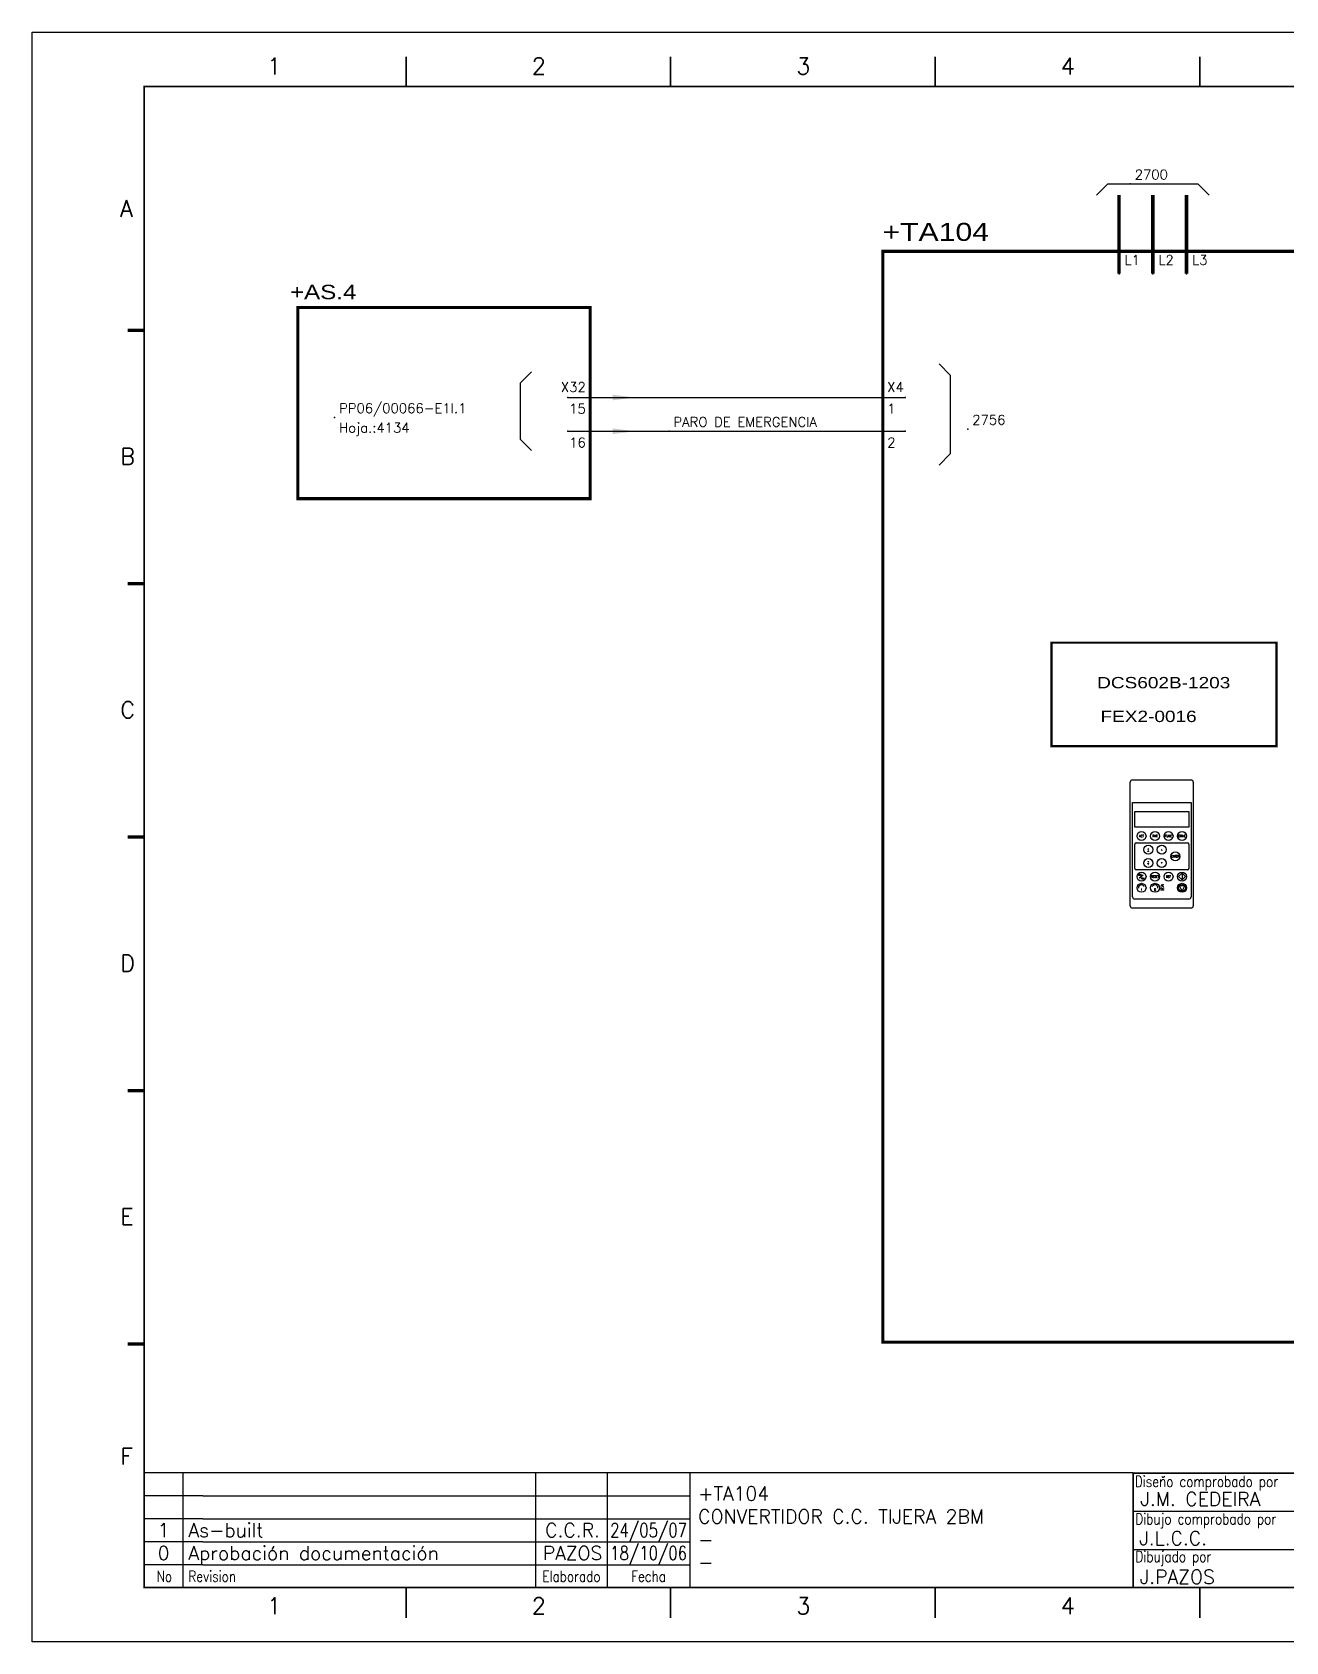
# Model space of a CAD drawing. Extents: x -25 to 1044, y -25744 to 292.
# Drawn here: x 224.3 to 455.5, y -14194.9 to -13897.9 of the extents above; entities that cross this region are included whole.
import ezdxf
from ezdxf.enums import TextEntityAlignment as Align

# ---------------------------------------------------------------- set-up
doc = ezdxf.new("R2010")
doc.units = 0
doc.header["$LTSCALE"] = 10
doc.header["$MEASUREMENT"] = 0
doc.linetypes.add('DASHDOT', pattern=[1, 0.5, -0.25, 0, -0.25])
doc.layers.get('0').update_dxf_attribs({"linetype": 'CONTINUOUS'})
for name, color, linetype in [('1', 7, 'CONTINUOUS'), ('10', 5, 'CONTINUOUS'), ('2', 7, 'CONTINUOUS'), ('8', 1, 'CONTINUOUS'), ('9', 6, 'CONTINUOUS'), ('DIBUJO', 7, 'CONTINUOUS'), ('NODE', 7, 'CONTINUOUS')]:
    doc.layers.add(name, color=color, linetype=linetype)
doc.styles.add('HELV', font='HELVBLD.SHX', dxfattribs={"width": 1.2})
doc.styles.add('HELVETICA', font='HELV.SHX')
doc.styles.add('LABEL', font='SIMPLEX', dxfattribs={"width": 0.8, "height": 4})
doc.styles.add('ROMANS', font='romans')
doc.styles.get("Standard").update_dxf_attribs({"font": 'simplex'})

# ---------------------------------------------------------------- blocks, each defined once
blk = doc.blocks.new('NOD', base_point=(237.5, 170))
at = {"layer": 'NODE'}
blk.add_point((237.5, 170), dxfattribs=at)
blk = doc.blocks.new('$$PLL21')
blk.add_line((-2.5, 0), (2.5, 0))
at = {"layer": '2'}
for p in [(-2.5, 0), (2.5, 0)]:
    blk.add_blockref('NOD', p, dxfattribs=at)
at = {"layer": '8'}
blk.add_attdef('*A', (-1.5, -3.574999999999989), '', height=2.15, dxfattribs=at)
at = {"layer": '9'}
blk.add_attdef('ID', (-1.5, 1.25), '', height=2.15, dxfattribs=at)
blk = doc.blocks.new('$PP313')
at = {"layer": '2'}
blk.add_blockref('NOD', (0, 0), dxfattribs=at)
at = {"layer": '8'}
blk.add_attdef('1A', (1, -3.324999999999989), '', height=2.15, dxfattribs=at)
at = {"layer": '9'}
blk.add_attdef('ID', (1, 1), '', height=2.15, dxfattribs=at)
blk = doc.blocks.new('$$PLR12')
blk.add_line((-2.5, 0), (2.5, 0))
at = {"layer": '2'}
for p in [(-2.5, 0), (2.5, 0)]:
    blk.add_blockref('NOD', p, dxfattribs=at)
at = {"layer": '8'}
blk.add_attdef('*A', text='', height=2.15, dxfattribs=at).set_placement((1.5, -3.574999999999989), align=Align.RIGHT)
at = {"layer": '9'}
blk.add_attdef('ID', text='', height=2.15, dxfattribs=at).set_placement((1.5, 1.25), align=Align.RIGHT)
blk = doc.blocks.new('$$PLU21')
blk.add_line((0, -2.5), (2.842170943040401e-14, 2.5))
at = {"layer": '2'}
for p in [(2.842170943040401e-14, 2.5), (0, -2.5)]:
    blk.add_blockref('NOD', p, dxfattribs=at)
at = {"layer": '8'}
blk.add_attdef('*A', (1.25, -0.5), '', height=2.15, dxfattribs=at)
at = {"layer": '9'}
blk.add_attdef('ID', text='', height=2.15, dxfattribs=at).set_placement((-1.25, -0.5), align=Align.RIGHT)
blk = doc.blocks.new('newcajec')
at = {"layer": '1'}
for p, q in [((179.4, 20.84999999999999), (0.1303441721052074, 20.84999999999999)), ((7, 20.84999999999999), (7, 0)), ((71, 20.84999999999999), (71, 0)), ((84, 20.84999999999999), (84, 0.08964143426294768)), ((99, 20.84999999999999), (99, 0)), ((215.2, 20.79999999999999), (215.2, 0)), ((184.6434108527132, 20.17582254554676), (184.806079472624, 20.01315011347727)), ((184.806079472624, 20.01315011347727), (185.1814685954953, 20.25090212957883)), ((10.6, 16.64), (0, 16.64)), ((10.6, 16.64), (99.00000000000001, 16.64)), ((10.6, 12.48), (0, 12.48)), ((10.6, 12.48), (99.00000000000001, 12.48)), ((179.4, 13.86666666), (215.2, 13.86666666)), ((368, 14.06084184883153), (368, 0)), ((10.6, 8.32), (0, 8.32)), ((10.6, 8.32), (99.00000000000001, 8.32)), ((179.4, 6.93333333), (267.6330803594942, 6.93333333)), ((267.6330803594942, 6.93333333), (302.5, 6.93333333)), ((270.6330803594942, 6.908826233307309), (270.6330803594942, 0)), ((282.0665401797471, 6.93333333), (282.0665401797471, 0)), ((368, 6.93333333), (383, 6.93333333)), ((10.6, 4.16), (0, 4.16)), ((10.6, 4.16), (99.00000000000001, 4.16))]:
    blk.add_line(p, q, dxfattribs=at)
for points in [[(47.50000000000003, 272.5, 0.3, 0.3, 0), (47.50000000000003, 277.9125820568927, 0.3, 0.3, 0)], [(95.50000000000003, 272.5, 0.3, 0.3, 0), (95.50000000000003, 277.9125820568927, 0.3, 0.3, 0)], [(143.5000000000001, 272.5, 0.3, 0.3, 0), (143.5000000000001, 277.9125820568927, 0.3, 0.3, 0)], [(191.5000000000001, 272.5, 0.3, 0.3, 0), (191.5000000000001, 277.9125820568927, 0.3, 0.3, 0)], [(239.5000000000001, 272.5, 0.3, 0.3, 0), (239.5000000000001, 277.9125820568927, 0.3, 0.3, 0)], [(287.5000000000001, 272.5, 0.3, 0.3, 0), (287.5000000000001, 277.9125820568927, 0.3, 0.3, 0)], [(335.5000000000001, 272.5, 0.3, 0.3, 0), (335.5000000000001, 277.9125820568927, 0.3, 0.3, 0)], [(-2.989059080962793, 228.2254404700672, 0.6, 0.6, 0), (-0.1817779831361044, 228.2254404700672, 0.6, 0.6, 0)], [(383.0109409190372, 228.2254404700672, 0.6, 0.6, 0), (385.8182220168639, 228.2254404700672, 0.6, 0.6, 0)], [(-2.989059080962793, 182.2254404700672, 0.6, 0.6, 0), (-0.1817779831361044, 182.2254404700672, 0.6, 0.6, 0)], [(383.0109409190372, 182.2254404700672, 0.6, 0.6, 0), (385.8182220168639, 182.2254404700672, 0.6, 0.6, 0)], [(-2.989059080962793, 136.2254404700672, 0.6, 0.6, 0), (-0.1817779831361044, 136.2254404700672, 0.6, 0.6, 0)], [(383.0109409190372, 136.2254404700672, 0.6, 0.6, 0), (385.8182220168639, 136.2254404700672, 0.6, 0.6, 0)], [(-2.989059080962793, 90.2254404700672, 0.6, 0.6, 0), (-0.1817779831361044, 90.2254404700672, 0.6, 0.6, 0)], [(383.0109409190372, 90.2254404700672, 0.6, 0.6, 0), (385.8182220168639, 90.2254404700672, 0.6, 0.6, 0)], [(-2.989059080962793, 44.22544047006719, 0.6, 0.6, 0), (-0.1817779831361044, 44.22544047006719, 0.6, 0.6, 0)], [(383.0109409190372, 44.22544047006719, 0.6, 0.6, 0), (385.8182220168639, 44.22544047006719, 0.6, 0.6, 0)], [(383, 20.79999999999999, 0.3, 0.3, 0), (179.4, 20.79999999999999, 0.3, 0.3, 0), (179.4, 0, 0.3, 0.3, 0)], [(302.5, 20.79999999999999, 0.3, 0.3, 0), (302.5, 0, 0.3, 0.3, 0)], [(302.5, 14, 0.3, 0.3, 0), (383, 14, 0.3, 0.3, 0)], [(47.50000000000004, -5.50000000000002, 0.3, 0.3, 0), (47.50000000000004, -0.08741794310727435, 0.3, 0.3, 0)], [(95.50000000000003, -5.50000000000002, 0.3, 0.3, 0), (95.50000000000003, -0.08741794310727435, 0.3, 0.3, 0)], [(143.5000000000001, -5.50000000000002, 0.3, 0.3, 0), (143.5000000000001, -0.08741794310727435, 0.3, 0.3, 0)], [(191.5000000000001, -5.50000000000002, 0.3, 0.3, 0), (191.5000000000001, -0.08741794310727435, 0.3, 0.3, 0)], [(239.5000000000001, -5.50000000000002, 0.3, 0.3, 0), (239.5000000000001, -0.08741794310727435, 0.3, 0.3, 0)], [(287.5000000000001, -5.50000000000002, 0.3, 0.3, 0), (287.5000000000001, -0.08741794310727435, 0.3, 0.3, 0)], [(335.5000000000001, -5.50000000000002, 0.3, 0.3, 0), (335.5000000000001, -0.08741794310727435, 0.3, 0.3, 0)]]:
    blk.add_lwpolyline(points, format="xyseb", dxfattribs=at)
at = {"layer": '1', "const_width": 0.3}
blk.add_lwpolyline([(0, 0), (0, 272.5), (383, 272.5), (383, 0)], close=True, dxfattribs=at)
at = {"layer": '2', "color": 14}
for p, q in [((221.418090625, 4.694274193107214), (221.418090625, 5.808488255607214)), ((221.418090625, 2.465846068107213), (221.418090625, 3.580060130607212))]:
    blk.add_line(p, q, dxfattribs=at)
for points in [[(220.05064609375, 5.808488255607214), (220.05064609375, 6.922702318107211), (226.73593046875, 5.808488255607214), (226.73593046875, 6.922702318107211)], [(221.418090625, 2.465846068107213), (220.05064609375, 2.465846068107213), (221.418090625, 5.808488255607214), (220.05064609375, 5.808488255607214)], [(221.418090625, 4.694274193107214), (224.254271875, 4.694274193107214), (221.418090625, 3.580060130607212), (224.254271875, 3.580060130607212)], [(224.254271875, 5.808488255607214), (225.3684859375, 5.808488255607214), (225.3684859375, 4.694274193107214)], [(224.254271875, 3.580060130607212), (225.3684859375, 3.580060130607212), (225.3684859375, 2.465846068107213)], [(225.3684859375, 5.808488255607214), (226.73593046875, 5.808488255607214), (225.3684859375, 1.351632005607213), (226.73593046875, 1.351632005607213)], [(224.254271875, 0.2374179431072125), (224.254271875, 2.465846068107213), (220.05064609375, 0.2374179431072125), (220.05064609375, 2.465846068107213)], [(226.73593046875, 1.351632005607213), (226.73593046875, 0.2374179431072125), (224.254271875, 1.351632005607213), (224.254271875, 0.2374179431072125)]]:
    blk.add_solid(points, dxfattribs=at)
at = {"layer": '1', "style": 'ROMANS'}
for s, p in [('1', (22.29321663019694, 274.6822757111598)), ('2', (70.29321663019694, 274.6822757111598)), ('3', (118.2932166301969, 274.6822757111598)), ('4', (166.2932166301969, 274.6822757111598)), ('5', (214.2932166301969, 274.6822757111598)), ('6', (262.293216630197, 274.6822757111598)), ('7', (310.293216630197, 274.6822757111598)), ('8', (357.793216630197, 274.6822757111598)), ('A', (-4.369531937893967, 248.8361050328228)), ('A', (384.130468062106, 248.8361050328228)), ('B', (-4.369531937893967, 203.8361050328228)), ('B', (384.130468062106, 203.8361050328228)), ('C', (-4.369531937893967, 157.8361050328228)), ('C', (384.130468062106, 157.8361050328228)), ('D', (-4.369531937893967, 111.8361050328228)), ('D', (384.130468062106, 111.8361050328228)), ('E', (-4.369531937893967, 65.8361050328228)), ('E', (384.130468062106, 65.8361050328228)), ('F', (-4.369531937893967, 22.33610503282279)), ('F', (384.130468062106, 22.33610503282279)), ('1', (22.29321663019694, -4.817724288840244)), ('2', (70.29321663019694, -4.817724288840244)), ('3', (118.2932166301969, -4.817724288840244)), ('4', (166.2932166301969, -4.817724288840244)), ('5', (214.2932166301969, -4.817724288840244)), ('6', (262.293216630197, -4.817724288840244)), ('7', (310.293216630197, -4.817724288840244)), ('8', (357.793216630197, -4.817724288840244))]:
    blk.add_text(s, height=3, dxfattribs=at).set_placement(p)
at = {"layer": '1', "style": 'LABEL', "width": 0.8}
for s, p in [('Diseno comprobado por', (179.7314614292997, 18.27223571085374)), ('Dibujo comprobado por', (179.8050291925395, 11.4678814488418)), ('Hoja', (368.3783582875667, 11.66394739740196)), ('Dibujado por', (179.8266890074166, 4.640500723763907)), ('Fecha', (285.7145387337263, 4.296982269486556)), ('Cont', (368.4287365512884, 4.459855685207977)), ('No', (2.226666121281127, 1.047317943107212)), ('Revision', (7.999999999999986, 1.047317943107211))]:
    blk.add_text(s, height=2, dxfattribs=at).set_placement(p)
for s, p in [('Dept', (274.6061509242405, 4.441269529660175)), ('Elaborado', (77.5, 1.047317943107211)), ('Fecha', (91.5, 1.047317943107211))]:
    blk.add_text(s, height=2, dxfattribs=at).set_placement(p, align=Align.CENTER)
at = {"layer": '10', "style": 'ROMANS'}
for tag, p in [('REV41', (3.5, 18.74499999999998)), ('REV43', (77.69972273858866, 18.74499999999998)), ('REV31', (3.5, 14.58499999999999)), ('REV33', (77.69972273858866, 14.58499999999999)), ('REV21', (3.5, 10.42499999999999)), ('REV23', (77.69972273858866, 10.42499999999999)), ('REV11', (3.5, 6.265000000000002)), ('REV13', (77.69972273858866, 6.265000000000002))]:
    blk.add_attdef(tag, text='', height=2.5, dxfattribs=at).set_placement(p, align=Align.MIDDLE)
for tag, p, height in [('REV42', (7.999999999999986, 17.49499999999998), 2.5), ('SHEETNAME1', (100.5, 15.82514432423481), 2.5), ('DOCUMENTTYPE', (216.431556680333, 16.80300784715599), 2.5), ('NOTA', (305.324267012746, 15.80181941457773), 3), ('REV32', (7.999999999999986, 13.33499999999999), 2.5), ('DESIGNCHECK', (180.7368689439597, 14.83229733012664), 2.5), ('OBJECT', (216.431556680333, 12.40274635088354), 2.5), ('SHEETNAME2', (100.5, 11.66514432423481), 2.5), ('ORDER', (305.324267012746, 7.301819414577723), 4.5), ('REV22', (7.999999999999986, 9.174999999999999), 2.5), ('SHEETNAME3', (100.5, 7.505144324234807), 2.5), ('DRAWINGCHECK', (180.5313437479052, 7.714149530439984), 2.5), ('CUSTOMER', (216.431556680333, 8.084891464683468), 2.5), ('REV12', (7.999999999999986, 5.015000000000002), 2.5), ('SHEETNAME4', (100.5, 3.345144324234811), 2.5), ('USER', (180.634361454448, 0.7089454855303376), 2.5), ('DEPARTMENT', (271.9308878022507, 1.045088830057653), 2.5), ('DOCUMENT_ID', (305.324267012746, 0.9341589120460885), 4.4)]:
    blk.add_attdef(tag, p, '', height=height, dxfattribs=at)
for tag, width, p, p2 in [('REV44', 1.221199022953692, (84.52509332113708, 17.49499999999998), (98.48165358346499, 17.49499999999998)), ('REV34', 1.221199022953692, (84.52509332113708, 13.33499999999998), (98.48165358346499, 13.33499999999998)), ('REV24', 1.221199022953692, (84.52509332113708, 9.174999999999988), (98.48165358346499, 9.174999999999988)), ('REV14', 1.221199022953692, (84.52509332113708, 5.014999999999999), (98.48165358346499, 5.014999999999999)), ('CREATED2', 7.039914616041486, (282.7069601254168, 1.045088830057653), (301.1448317388588, 1.045088830057653))]:
    blk.add_attdef(tag, text='', height=2.5, dxfattribs=dict(at, width=width)).set_placement(p, p2, align=Align.FIT)
for tag, p in [('SHEET', (382, 7.433333330000005)), ('NEXTSHEET', (382, 0.5000000000000018))]:
    blk.add_attdef(tag, text='', height=2.5, dxfattribs=at).set_placement(p, align=Align.RIGHT)
at = {"layer": 'DIBUJO', "color": 14, "style": 'HELVETICA', "width": 1.3}
blk.add_text('RUSSULA S.A.', height=3, dxfattribs=at).set_placement((229, 2.191446348186597))

msp = doc.modelspace()

# ---------------------------------------------------------------- linework, layer by layer
at = {"layer": '2'}
for p, q in [((420.5585494438432, -13927.98352403845), (422.6335081594395, -13925.90856532285)), ((422.6335081594395, -13925.90856532285), (439.23317788421, -13925.90856532285)), ((439.23317788421, -13925.90856532285), (441.3081365998063, -13927.98352403845)), ((316.3472053430036, -13960.59405576934), (314.2722466274071, -13962.66901448494)), ((391.5091274254947, -13959.10790477239), (393.584086141091, -13961.18286348799)), ((393.584086141091, -13961.18286348799), (393.584086141091, -13975.70757449716)), ((314.2722466274071, -13962.66901448494), (314.2722466274071, -13973.04380806292)), ((314.2722466274071, -13973.04380806292), (316.3472053430036, -13975.11876677852)), ((393.584086141091, -13975.70757449716), (391.5091274254947, -13977.78253321276)), ((427.1984173337514, -14035.88137724945), (437.9882026548521, -14035.88137724945)), ((426.7834255906321, -14059.12091486413), (426.7834255906321, -14036.29636899257)), ((438.4031943979716, -14036.29636899257), (438.4031943979716, -14059.12091486413)), ((427.1984173337514, -14057.46094789166), (427.1984173337514, -14040.03129468065)), ((427.1984173337514, -14040.03129468065), (437.9882026548521, -14040.03129468065)), ((427.6134090768706, -14041.69126165312), (437.5732109117329, -14041.69126165312)), ((427.6134090768706, -14044.59620385496), (427.6134090768706, -14041.69126165312)), ((437.5732109117329, -14041.69126165312), (437.5732109117329, -14044.59620385496)), ((437.9882026548521, -14040.03129468065), (437.9882026548521, -14057.46094789166)), ((437.5732109117329, -14044.59620385496), (427.6134090768706, -14044.59620385496)), ((427.6134090768706, -14052.23205192835), (427.6134090768706, -14047.75014110266)), ((427.8624041227424, -14047.50114605679), (437.3242158658616, -14047.50114605679)), ((437.5732109117329, -14047.75014110266), (437.5732109117329, -14052.23205192835)), ((437.3242158658616, -14052.48104697423), (427.8624041227424, -14052.48104697423)), ((429.1473307506656, -14053.4820676388), (428.4379400960792, -14054.03359588245)), ((436.3282356823752, -14053.1035345889), (435.7057480676962, -14053.72602220358)), ((435.7057480676962, -14053.72602220358), (436.3282356823752, -14054.34850981826)), ((436.9507232970541, -14053.72602220358), (436.3282356823752, -14053.1035345889)), ((436.3282356823752, -14053.31103046046), (436.3282356823752, -14054.1410139467)), ((436.3282356823752, -14054.34850981826), (436.9507232970541, -14053.72602220358)), ((435.8133440477227, -14055.46306598676), (436.3282356823752, -14056.42346853386)), ((436.8380188273857, -14055.46306598676), (435.8133440477227, -14055.46306598676)), ((436.3282356823752, -14056.42346853386), (436.8380188273857, -14055.46306598676)), ((437.9882026548521, -14059.53590660725), (427.1984173337514, -14059.53590660725)), ((437.5732109117329, -14057.87593963478), (427.6134090768706, -14057.87593963478))]:
    msp.add_line(p, q, dxfattribs=at)
for points in [[(424.7084668750359, -13927.98352403845, 0.6639867889908213, 0.6639867889908213, 0), (424.7084668750359, -13942.50823504762, 0.6639867889908213, 0.6639867889908213, 0)], [(430.9333430218248, -13927.98352403845, 0.6639867889908213, 0.6639867889908213, 0), (430.9333430218248, -13942.50823504762, 0.6639867889908213, 0.6639867889908213, 0)], [(437.1582191686137, -13927.98352403845, 0.6639867889908213, 0.6639867889908213, 0), (437.1582191686137, -13942.50823504762, 0.6639867889908213, 0.6639867889908213, 0)], [(385.2842512787058, -13965.33278091918, 0.248995045871558, 0.248995045871558, 0), (323.0354898108163, -13965.33278091918, 0.248995045871558, 0.248995045871558, 0)], [(385.2842512787058, -13971.55765706597, 0.248995045871558, 0.248995045871558, 0), (323.0354898108163, -13971.55765706597, 0.248995045871558, 0.248995045871558, 0)], [(412.258714581458, -14010.56688091918, 0.3983920733944928, 0.3983920733944928, 0), (453.7578888933842, -14010.56688091918, 0.3983920733944928, 0.3983920733944928, 0), (453.7578888933842, -14029.65650110267, 0.3983920733944928, 0.3983920733944928, 0), (412.258714581458, -14029.65650110267, 0.3983920733944928, 0.3983920733944928, 0), (412.258714581458, -14010.56688091918, 0.3983920733944928, 0.3983920733944928, 0)]]:
    msp.add_lwpolyline(points, format="xyseb", dxfattribs=at)
at = {"layer": '2', "color": 3, "linetype": 'DASHDOT'}
for points in [[(381.1343338475132, -13938.35831761643, 0.5809884403669686, 0.5809884403669686, 0), (480.7323521961364, -13938.35831761643, 0.5809884403669686, 0.5809884403669686, 0), (480.7323521961364, -14139.62931302927, 0.5809884403669686, 0.5809884403669686, 0), (381.1343338475132, -14139.62931302927, 0.5809884403669686, 0.5809884403669686, 0), (381.1343338475132, -13938.35831761643, 0.5809884403669686, 0.5809884403669686, 0)], [(273.2364806365047, -13948.73311119441, 0.5809884403669686, 0.5809884403669686, 0), (327.1854072420089, -13948.73311119441, 0.5809884403669686, 0.5809884403669686, 0), (327.1854072420089, -13984.00740935955, 0.5809884403669686, 0.5809884403669686, 0), (273.2364806365047, -13984.00740935955, 0.5809884403669686, 0.5809884403669686, 0), (273.2364806365047, -13948.73311119441, 0.5809884403669686, 0.5809884403669686, 0)]]:
    msp.add_lwpolyline(points, format="xyseb", dxfattribs=at)
at = {"layer": '2'}
for centre, radius in [((428.8583843062285, -14046.25617082744), 0.8299834862385266), ((430.1033595355861, -14048.74612128615), 0.8299834862385266), ((431.348334764944, -14046.25617082744), 0.8299834862385266), ((432.5933099943019, -14048.74612128615), 0.8299834862385266), ((433.8382852236595, -14046.25617082744), 0.8299834862385266), ((436.3282356823752, -14046.25617082744), 0.8299834862385266), ((430.1033595355861, -14051.23607174487), 0.8299834862385266), ((432.5933099943019, -14051.23607174487), 0.8299834862385266), ((435.0832604530174, -14049.99109651551), 0.8299834862385266), ((428.8583843062285, -14053.72602220358), 0.8299834862385266), ((431.348334764944, -14053.72602220358), 0.8299834862385266), ((433.8382852236595, -14053.72602220358), 0.8299834862385266), ((436.3282356823752, -14053.72602220358), 0.8299834862385266), ((428.8583843062285, -14055.80098091918), 0.8299834862385266), ((431.348334764944, -14055.80098091918), 0.8299834862385266), ((436.3282356823752, -14055.80098091918), 0.8299834862385266), ((436.3282356823752, -14055.80098091918), 0.622487614678895)]:
    msp.add_circle(centre, radius, dxfattribs=at)
for centre, radius, start, end in [((427.1984173337514, -14036.29636899257), 0.4149917431192633, 90, 180), ((437.9882026548521, -14036.29636899257), 0.4149917431192633, 0, 90), ((427.8624041227424, -14047.75014110266), 0.248995045871558, 90, 180), ((437.3242158658616, -14047.75014110266), 0.248995045871558, 0, 90), ((427.8624041227424, -14052.23205192835), 0.248995045871558, 180, 270), ((437.3242158658616, -14052.23205192835), 0.248995045871558, 270, 0), ((428.8583843062285, -14055.80098091918), 0.5508754908317091, 25.1974089801146, 188.5605633170348), ((431.348334764944, -14055.80098091918), 0.5508754908317091, 351.4394366829651, 154.8025910198854), ((427.1984173337514, -14059.12091486413), 0.4149917431192633, 180, 270), ((427.6134090768706, -14057.46094789166), 0.4149917431192633, 180, 270), ((437.5732109117329, -14057.46094789166), 0.4149917431192633, 270, 0), ((437.9882026548521, -14059.12091486413), 0.4149917431192633, 270, 0)]:
    msp.add_arc(centre, radius, start, end, dxfattribs=at)
for points in [[(335.4852421043942, -13965.33278091918), (331.3353246732016, -13965.85152059808), (331.3353246732016, -13964.81404124028)], [(335.4852421043942, -13971.55765706597), (331.3353246732016, -13972.07639674487), (331.3353246732016, -13971.03891738707)], [(429.8958636640265, -14048.74612128615), (430.3108554071459, -14048.74612128615), (430.1033595355861, -14048.33112954303)], [(429.8958636640265, -14049.16111302927), (430.3108554071459, -14049.16111302927), (430.1033595355861, -14048.74612128615)], [(429.8958636640265, -14050.82108000175), (430.3108554071459, -14050.82108000175), (430.1033595355861, -14051.23607174487)], [(432.3858141227423, -14048.95361715771), (432.8008058658615, -14048.95361715771), (432.5933099943019, -14048.53862541459)], [(432.3858141227423, -14051.02857587331), (432.8008058658615, -14051.02857587331), (432.5933099943019, -14051.44356761643)], [(429.8958636640265, -14051.23607174487), (430.3108554071459, -14051.23607174487), (430.1033595355861, -14051.65106348799)], [(429.3563401611196, -14055.56615186814), (429.0640139779222, -14055.39240603985), (429.163336359287, -14055.23671099399), (429.1644651007325, -14055.23671099399)], [(430.8503789100529, -14055.56615186814), (431.1427050932503, -14055.39240603985), (431.0433827118855, -14055.23671099399), (431.0422539704402, -14055.23671099399)]]:
    msp.add_solid(points, dxfattribs=at)
at = {"layer": 'DIBUJO'}
msp.add_lwpolyline([(224.2587565025877, -13897.92180566662), (644.2587565025877, -13897.92180566662), (644.2587565025877, -14194.92180566662), (224.2587565025877, -14194.92180566662), (224.2587565025877, -13897.92180566662)], dxfattribs=at)

# ---------------------------------------------------------------- block references
at = {"layer": '2', "color": 7}
ref = msp.add_blockref('newcajec', (244.9339858603861, -14184.92180566662), dxfattribs=dict(at, xscale=1.016513761467883, yscale=1.016513761467883, zscale=1.016513761467883))
ref.add_attrib('REV24', '24/05/07', dxfattribs={"layer": '10', "height": 2.541284403669708, "style": 'ROMANS', "width": 0.728168361512762}).set_placement((330.854906410679, -14175.59529190515), (345.0419419800912, -14175.59529190515), align=Align.FIT)
ref.add_attrib('SHEETNAME3', '-', (347.0936188879083, -14177.29272317923), dxfattribs={"layer": '10', "height": 2.541284403669708, "style": 'ROMANS'})
ref.add_attrib('SHEETNAME2', 'CONVERTIDOR C.C. TIJERA 2BM', (347.0936188879083, -14173.06402593153), dxfattribs={"layer": '10', "height": 2.541284403669708, "style": 'ROMANS'})
ref.add_attrib('SHEETNAME1', '+TA104', (347.0936188879083, -14168.83532868382), dxfattribs={"layer": '10', "height": 2.541284403669708, "style": 'ROMANS'})
ref.add_attrib('USER', 'J.PAZOS', (428.5513000727962, -14184.20115282445), dxfattribs={"layer": '10', "height": 2.541284403669708, "style": 'ROMANS'})
ref.add_attrib('DRAWINGCHECK', 'J.L.C.C.', (428.4465811564207, -14177.08026651091), dxfattribs={"layer": '10', "height": 2.541284403669708, "style": 'ROMANS'})
ref.add_attrib('DESIGNCHECK', 'J.M. CEDEIRA', (428.6555003465384, -14169.84457131637), dxfattribs={"layer": '10', "height": 2.541284403669708, "style": 'ROMANS'})
ref.add_attrib('REV22', 'As-built', (253.0660959521291, -14175.59529190515), dxfattribs={"layer": '10', "height": 2.541284403669708, "style": 'ROMANS'})
ref.add_attrib('REV12', 'Aprobación documentación', (253.0660959521291, -14179.82398915286), dxfattribs={"layer": '10', "height": 2.541284403669708, "style": 'ROMANS'})
ref.add_attrib('REV21', '1', dxfattribs={"layer": '10', "height": 2.541284403669708, "style": 'ROMANS'}).set_placement((248.4917840255237, -14174.32464970332), align=Align.MIDDLE)
ref.add_attrib('REV11', '0', dxfattribs={"layer": '10', "height": 2.541284403669708, "style": 'ROMANS'}).set_placement((248.4917840255237, -14178.55334695103), align=Align.MIDDLE)
ref.add_attrib('SHEETNAME4', '-', (347.0936188879083, -14181.52142042694), dxfattribs={"layer": '10', "height": 2.541284403669708, "style": 'ROMANS'})
ref.add_attrib('REV14', '18/10/06', dxfattribs={"layer": '10', "height": 2.541284403669708, "style": 'ROMANS', "width": 0.7281683615127623}).set_placement((330.854906410679, -14179.82398915286), (345.0419419800912, -14179.82398915286), align=Align.FIT)
ref.add_attrib('REV23', 'C.C.R.', dxfattribs={"layer": '10', "height": 2.541284403669708, "style": 'ROMANS'}).set_placement((323.9168232864005, -14174.32464970332), align=Align.MIDDLE)
ref.add_attrib('REV13', 'PAZOS', dxfattribs={"layer": '10', "height": 2.541284403669708, "style": 'ROMANS'}).set_placement((323.9168232864005, -14178.55334695103), align=Align.MIDDLE)
ref.add_attrib('DOCUMENT_ID', 'PP06/0066-E1A.10', (555.3003049889369, -14183.97222027713), dxfattribs={"layer": '10', "height": 4.472660550458686, "style": 'ROMANS', "width": 0.9})
ref.add_attrib('ORDER', 'PP06/0066', (555.3003049889369, -14177.49940574795), dxfattribs={"layer": '10', "height": 4.574311926605475, "style": 'ROMANS'})
ref.add_attrib('CUSTOMER', 'ACINDAR', (464.9396416418608, -14176.7034022328), dxfattribs={"layer": '10', "height": 2.541284403669708, "style": 'ROMANS'})
ref.add_attrib('OBJECT', 'TREN DE ROLLOS Y BARRAS', (464.9396416418608, -14172.31424332095), dxfattribs={"layer": '10', "height": 2.541284403669708, "style": 'ROMANS'})
ref.add_attrib('DOCUMENTTYPE', 'ESQUEMA ELECTRICO', (464.9396416418608, -14167.84131695593), dxfattribs={"layer": '10', "height": 2.541284403669708, "style": 'ROMANS'})
ref.add_attrib('CREATED2', '05/10/06', dxfattribs={"layer": '10', "height": 2.541284403669708, "style": 'ROMANS', "width": 0.9619759102665368}).set_placement((532.3095012906244, -14183.85945848891), (551.0518515178662, -14183.85945848891), align=Align.FIT)
ref.add_attrib('DEPARTMENT', 'ELEC', (521.3554754795529, -14183.85945848891), dxfattribs={"layer": '10', "height": 2.541284403669708, "style": 'ROMANS'})
ref.add_attrib('NEXTSHEET', '2752', dxfattribs={"layer": '10', "height": 2.541284403669708, "style": 'ROMANS'}).set_placement((633.2422427411175, -14184.41354878589), align=Align.RIGHT)
ref.add_attrib('SHEET', '2750', dxfattribs={"layer": '10', "height": 2.541284403669708, "style": 'ROMANS'}).set_placement((633.2422427411175, -14177.3657200431), align=Align.RIGHT)
at = {"layer": '2'}
ref = msp.add_blockref('$PP313', (426.7834255906321, -13925.90856532285), dxfattribs=dict(at, xscale=0.8299834862385266, yscale=0.8299834862385266, zscale=0.8299834862385266))
ref.add_attrib('ID', '2700', (427.6134090768706, -13925.07858183661), dxfattribs={"layer": '9', "height": 1.784464495412832})
for name, p, xscale, yscale, zscale, values in [('$$PLU21', (424.7084668750359, -13940.43327633202), 0.8299834862385266, 0.8299834862385266, 0.8299834862385266, {'*A': 'L1'}), ('$$PLU21', (430.9333430218248, -13940.43327633202), 0.8299834862385266, 0.8299834862385266, 0.8299834862385266, {'*A': 'L2'}), ('$$PLU21', (437.1582191686137, -13940.43327633202), 0.8299834862385266, 0.8299834862385266, 0.8299834862385266, {'*A': 'L3'}), ('$$PLR12', (325.1104485264127, -13965.33278091918), 0.8299834862385266, 0.8299834862385266, 0.8299834862385266, {'ID': 'X32', '*A': '15'}), ('$$PLL21', (383.2092925631095, -13965.33278091918), 0.8299834862385266, 0.8299834862385266, 0.8299834862385266, {'ID': 'X4', '*A': '1'}), ('$PP313', (280.038961712527, -13969.04007551711), 0.829983486238546, 0.829983486238546, 0.829983486238546, {'ID': 'PP06/00066-E1I.1', '1A': 'Hoja.:4134'}), ('$$PLR12', (325.1104485264127, -13971.55765706597), 0.8299834862385266, 0.8299834862385266, 0.8299834862385266, {'*A': '16'}), ('$$PLL21', (383.2092925631095, -13971.55765706597), 0.8299834862385266, 0.8299834862385266, 0.8299834862385266, {'*A': '2'})]:
    msp.add_blockref(name, p, dxfattribs=dict(at, xscale=xscale, yscale=yscale, zscale=zscale)).add_auto_attribs(values)
ref = msp.add_blockref('$PP313', (341.7101182511831, -13971.55765706597), dxfattribs=dict(at, xscale=0.8299834862385266, yscale=0.8299834862385266, zscale=0.8299834862385266))
ref.add_attrib('ID', 'PARO DE EMERGENCIA', (342.5401017374218, -13970.72767357973), dxfattribs={"layer": '9', "height": 1.784464495412832})
ref = msp.add_blockref('$PP313', (396.8128294904365, -13971.17054830508), dxfattribs=dict(at, xscale=0.8299834862385266, yscale=0.8299834862385266, zscale=0.8299834862385266))
ref.add_attrib('ID', '2756', (397.6428129766749, -13970.34056481884), dxfattribs={"layer": '9', "height": 1.784464495412832})

# ---------------------------------------------------------------- texts
for s, height, style, width, p in [('+TA104', 3.319933944954106, 'HELV', 1.2, (381.0878247565726, -13936.42655925669)), ('+AS.4', 2.655947155963285, 'HELV', 1.2, (271.805005794244, -13947.18770450662)), ('DCS602B-1203', 2.091558385321088, 'HELV', 1.2, (420.6787969268256, -14018.98662413445)), ('FEX2-0016', 2.091558385321088, 'HELV', 1.2, (421.2994804180811, -14025.21150028124)), ('LOC', 0.2655947155963286, 'ROMANS', 0.8, (428.2834513142046, -14053.53699530579)), ('REM', 0.2655947155963286, 'ROMANS', 0.8, (428.7527740428154, -14054.20242997008)), ('I', 0.4149917431192633, 'ROMANS', 0.8, (428.7757454966357, -14056.31849756691)), ('0', 0.4149917431192633, 'ROMANS', 0.8, (431.2079388879842, -14056.32975270716)), ('AC', 0.4149917431192633, 'ROMANS', 0.8, (432.3789957790272, -14055.57562284541)), ('DC', 0.4149917431192633, 'ROMANS', 0.8, (432.390255730185, -14056.22845189811))]:
    msp.add_text(s, height=height, dxfattribs=dict(at, style=style, width=width)).set_placement(p)
at = {"layer": '2', "style": 'ROMANS', "width": 0.8}
for s, p in [('ACT', (428.8583843062285, -14046.25617082744)), ('PAR', (431.348334764944, -14046.25617082744)), ('FUNC', (433.8382852236595, -14046.25617082744)), ('DRIVE', (436.3282356823752, -14046.25617082744)), ('ENTER', (435.0832604530174, -14049.99109651551)), ('RESET', (431.348334764944, -14053.72602220358)), ('REF', (433.8382852236595, -14053.72602220358))]:
    msp.add_text(s, height=0.4149917431192633, dxfattribs=at).set_placement(p, align=Align.MIDDLE)

doc.saveas('drawing.dxf')
